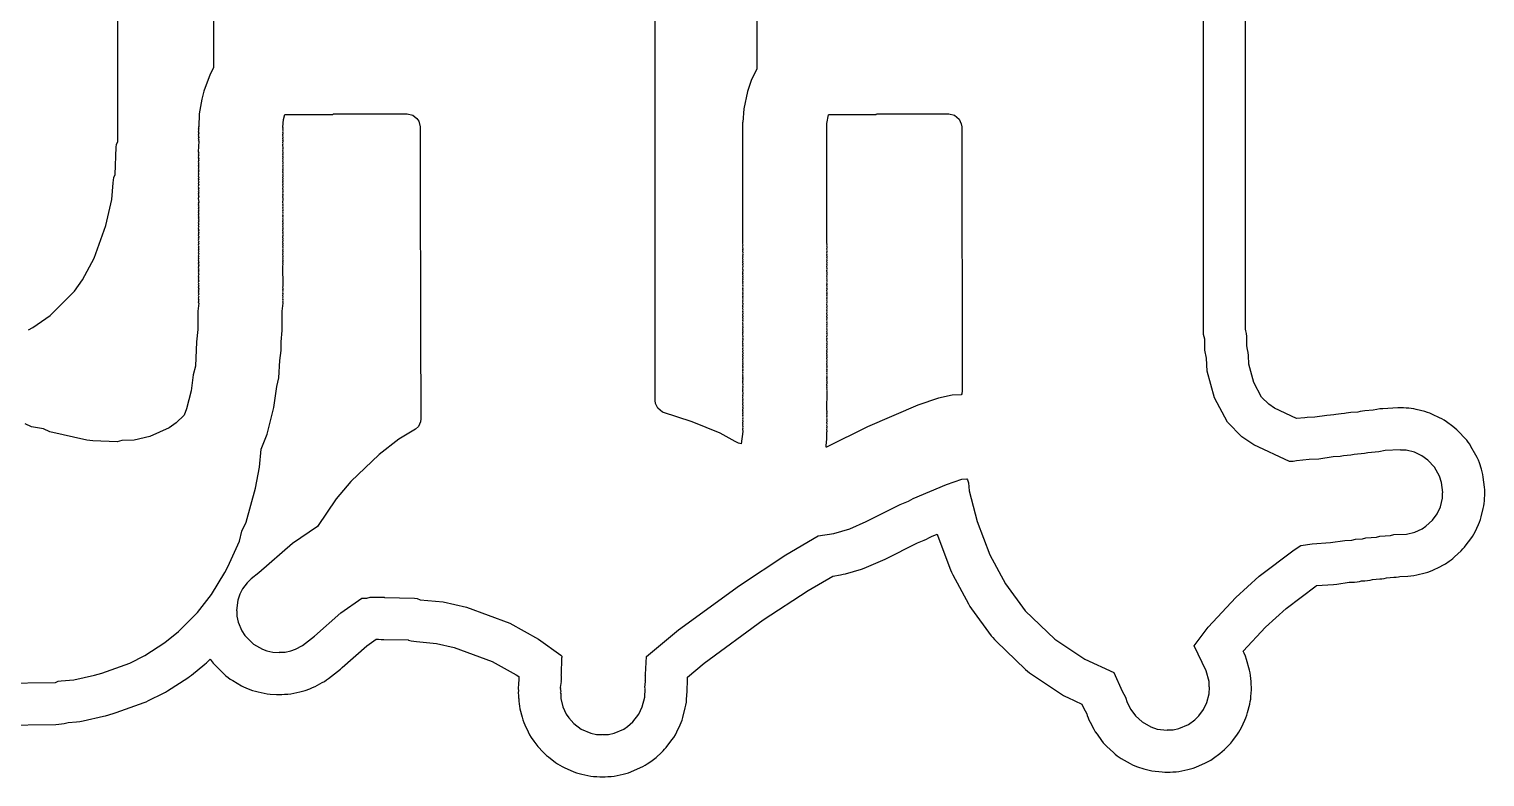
# Model space of a CAD drawing. Header units: metres. Extents: x -2 to 138, y -116 to 2.
# Drawn here: x 68.7 to 138, y -115.8 to -80.2 of the extents above; entities that cross this region are included whole.
import ezdxf

# ---------------------------------------------------------------- set-up
doc = ezdxf.new("R2010")
doc.units = ezdxf.units.M

msp = doc.modelspace()

# ---------------------------------------------------------------- linework, layer by layer
at = {"layer": 'TOP'}
for points in [[(67.2601, -111.3636), (69.9197, -111.3236), (70.0597, -111.2636), (70.1997, -111.2436), (70.7996, -111.2036), (71.7794, -110.9837), (72.1394, -110.8837), (73.4592, -110.4038), (74.1791, -110.0438), (75.139, -109.4239), (75.7789, -108.904), (76.6887, -107.9941), (77.3486, -107.1342), (77.9885, -106.0944), (78.1285, -105.8144), (78.6884, -104.5946), (78.8084, -104.1147), (79.0084, -103.6948), (79.4483, -102.075), (79.6483, -101.0751), (79.7283, -100.2153), (80.0082, -99.4954), (80.3282, -98.2356), (80.4682, -97.2357), (80.5682, -96.8158), (80.6081, -95.9959), (80.6681, -95.516), (80.6681, -95.096), (80.7281, -94.5561), (80.7281, -93.6362), (80.7681, -93.2563), (80.7481, -93.2363), (80.7681, -93.1963), (80.7481, -93.1763), (80.7681, -93.1563), (80.7481, -93.1363), (80.7681, -93.1163), (80.7481, -93.0963), (80.7681, -93.0563), (80.7481, -93.0163), (80.7681, -92.9563), (80.7481, -92.8963), (80.7681, -92.8363), (80.7481, -92.8164), (80.7681, -92.7764), (80.7481, -92.7364), (80.7681, -92.6964), (80.7481, -92.6564), (80.7681, -92.6364), (80.7481, -92.5964), (80.7681, -92.5764), (80.7481, -92.4764), (80.7681, -92.4564), (80.7481, -91.4765), (80.7681, -91.4166), (80.7481, -91.3366), (80.7681, -91.3166), (80.7481, -91.2966), (80.7681, -91.2766), (80.7481, -91.2566), (80.7681, -91.2166), (80.7481, -91.1566), (80.7681, -91.1166), (80.7481, -91.0566), (80.7681, -91.0366), (80.7481, -90.9166), (80.7681, -90.8766), (80.7481, -90.8166), (80.7681, -90.7966), (80.7481, -90.7367), (80.7681, -90.7167), (80.7481, -90.6967), (80.7681, -90.6767), (80.7481, -90.6567), (80.7681, -90.6367), (80.7481, -90.6167), (80.7681, -90.5967), (80.7481, -90.5767), (80.7681, -90.5167), (80.7481, -90.4367), (80.7681, -90.4167), (80.7481, -90.3567), (80.7681, -90.2767), (80.7481, -90.2167), (80.7681, -90.1967), (80.7481, -90.1167), (80.7681, -90.0368), (80.7481, -90.0168), (80.7681, -89.9968), (80.7481, -89.9768), (80.7681, -89.9568), (80.7481, -89.9168), (80.7681, -89.8568), (80.7481, -89.7968), (80.7681, -89.7168), (80.7481, -89.6968), (80.7681, -89.6768), (80.7481, -89.6168), (80.7681, -89.5768), (80.7481, -89.5168), (80.7681, -89.4968), (80.7481, -89.4768), (80.7681, -89.4568), (80.7481, -89.3569), (80.7681, -89.3369), (80.7481, -89.2969), (80.7681, -89.2769), (80.7481, -89.2569), (80.7681, -89.2369), (80.7481, -89.2169), (80.7681, -89.1769), (80.7481, -89.1369), (80.7681, -89.1169), (80.7481, -89.0969), (80.7681, -89.0569), (80.7481, -89.0169), (80.7681, -88.9969), (80.7481, -88.9569), (80.7681, -88.9369), (80.7481, -88.9169), (80.7681, -88.8769), (80.7481, -88.8369), (80.7681, -88.8169), (80.7481, -88.7969), (80.7681, -88.7769), (80.7481, -88.717), (80.7681, -88.677), (80.7481, -88.657), (80.7681, -88.637), (80.7481, -88.617), (80.7681, -88.577), (80.7481, -88.557), (80.7681, -88.517), (80.7481, -88.477), (80.7681, -88.297), (80.7481, -88.177), (80.7681, -88.157), (80.7481, -88.137), (80.7681, -88.117), (80.7481, -88.097), (80.7681, -88.0571), (80.7481, -88.0171), (80.7681, -87.9571), (80.7481, -87.9171), (80.7681, -87.8971), (80.7481, -87.8771), (80.7681, -87.8571), (80.7481, -87.8171), (80.7681, -87.7171), (80.7481, -87.6171), (80.7681, -87.5771), (80.7481, -87.5171), (80.7681, -87.4971), (80.7481, -87.4571), (80.7681, -87.4171), (80.7481, -87.3971), (80.7681, -87.3172), (80.7481, -87.2972), (80.7681, -87.2172), (80.7481, -87.1772), (80.7681, -87.1572), (80.7481, -87.1372), (80.7681, -87.1172), (80.7481, -87.0972), (80.7681, -87.0772), (80.7481, -87.0372), (80.7681, -87.0172), (80.7481, -86.9972), (80.7681, -86.9172), (80.7481, -86.8972), (80.7681, -86.8372), (80.7481, -86.8172), (80.7681, -86.7972), (80.7481, -86.7772), (80.7681, -86.7172), (80.7481, -86.6973), (80.7681, -86.6773), (80.7481, -86.6573), (80.7681, -86.6373), (80.7481, -86.6173), (80.7681, -86.5973), (80.7481, -86.5773), (80.7681, -86.5573), (80.7481, -86.4773), (80.7681, -86.4573), (80.7481, -86.4373), (80.7681, -86.4173), (80.7481, -86.3973), (80.7681, -86.3173), (80.7481, -86.2773), (80.7681, -86.2373), (80.7481, -86.1973), (80.7681, -86.1773), (80.7481, -86.1573), (80.7681, -86.1373), (80.7481, -86.1173), (80.7681, -86.0773), (80.7481, -85.9974), (80.7681, -85.9574), (80.7481, -85.9174), (80.7681, -85.8974), (80.7481, -85.6974), (80.7681, -85.6574), (80.7481, -85.6174), (80.7681, -85.5374), (80.7481, -85.4974), (80.7681, -85.4774), (80.7481, -85.4174), (80.7681, -85.3774), (80.7481, -85.2775), (80.7681, -85.2575), (80.7481, -85.2375), (80.7681, -85.1575), (80.7481, -85.1175), (80.7681, -85.0775), (80.7481, -85.0575), (80.7681, -85.0375), (80.7481, -85.0175), (80.7681, -84.9975), (80.7481, -84.9775), (80.7681, -84.9575), (80.7481, -84.9175), (80.7681, -84.8975), (80.7481, -84.8775), (80.7881, -84.5176), (80.8481, -84.2776), (83.1378, -84.2676), (83.1578, -84.2476), (86.6773, -84.2476), (86.9372, -84.3076), (87.1372, -84.4676), (87.2272, -84.5976), (87.2872, -84.8575), (87.3072, -96.6158), (87.3272, -96.6358), (87.3272, -98.7755), (87.3072, -98.9155), (87.2072, -99.1354), (87.0772, -99.2654), (86.2773, -99.7453), (85.3375, -100.4652), (83.9876, -101.755), (83.2878, -102.5749), (82.3979, -103.9047), (81.2181, -104.7046), (79.6183, -106.1044), (79.2383, -106.3844), (79.0484, -106.5743), (78.8284, -106.8743), (78.7084, -107.1142), (78.6084, -107.4142), (78.5484, -107.8941), (78.5684, -107.9141), (78.5684, -108.1741), (78.6284, -108.4541), (78.8084, -108.874), (78.9484, -109.094), (79.3583, -109.5039), (79.7783, -109.7439), (79.9982, -109.8238), (80.2782, -109.8838), (80.5782, -109.9038), (80.5981, -109.8838), (80.8581, -109.8838), (81.1381, -109.8238), (81.358, -109.7439), (81.698, -109.5639), (82.2579, -109.124), (83.5177, -108.0041), (84.5176, -107.3042), (84.7575, -107.3042), (84.9175, -107.2642), (85.5774, -107.2642), (85.5974, -107.2842), (87.0172, -107.3042), (87.1572, -107.3242), (87.2972, -107.3842), (88.397, -107.4842), (89.4968, -107.7442), (91.5565, -108.504), (92.9363, -109.2639), (93.9962, -110.0238), (94.0462, -110.0738), (94.0462, -110.1338), (94.0262, -110.1538), (94.0062, -110.9537), (93.9862, -110.9737), (94.0062, -110.9937), (94.0062, -111.2336), (93.9862, -111.2536), (94.0062, -111.2736), (93.9662, -111.5736), (93.9862, -111.5936), (93.9662, -111.6136), (93.9862, -111.7536), (93.9662, -111.8136), (93.9862, -111.8336), (93.9862, -112.0935), (94.0862, -112.4935), (94.2461, -112.8334), (94.3661, -113.0134), (94.6161, -113.2833), (94.956, -113.5433), (95.416, -113.7433), (95.6959, -113.8033), (95.9559, -113.8033), (95.9759, -113.8233), (95.9959, -113.8033), (96.2558, -113.8033), (96.5358, -113.7433), (96.9957, -113.5433), (97.1757, -113.4233), (97.4257, -113.1934), (97.7056, -112.8334), (97.8656, -112.4935), (97.9856, -112.0335), (98.0056, -111.6336), (97.9856, -111.6136), (98.0056, -111.5936), (97.9856, -111.5736), (98.0256, -111.2736), (98.0056, -111.2536), (98.0256, -111.2336), (98.0256, -110.9937), (98.0056, -110.9737), (98.0256, -110.9537), (98.0656, -110.0938), (99.5954, -108.824), (102.4949, -106.7043), (104.7146, -105.2445), (106.2544, -104.3447), (106.9943, -104.2247), (107.7542, -104.0047), (108.534, -103.6648), (110.1538, -102.8449), (110.5537, -102.6849), (110.7737, -102.5649), (112.3535, -101.905), (113.0934, -101.6451), (113.3333, -101.6251), (113.3633, -101.675), (113.4033, -101.815), (113.4433, -102.195), (113.8233, -103.6548), (114.4232, -105.2545), (115.1631, -106.6343), (116.1029, -107.9141), (117.5127, -109.2639), (118.9525, -110.2238), (120.3323, -110.8437), (120.7222, -111.7336), (120.8822, -112.0335), (120.9622, -112.2735), (121.1422, -112.6134), (121.3622, -112.9134), (121.6721, -113.2034), (122.092, -113.4433), (122.392, -113.5433), (122.8719, -113.6033), (122.8919, -113.5833), (123.1519, -113.5833), (123.4318, -113.5233), (123.8918, -113.3233), (124.1917, -113.1034), (124.3817, -112.9134), (124.6017, -112.6134), (124.7617, -112.2735), (124.8616, -111.8735), (124.8816, -111.5536), (124.8616, -111.5336), (124.8616, -111.2736), (124.7217, -110.7737), (124.1617, -109.5739), (124.8216, -108.694), (126.1414, -107.2742), (127.2513, -106.2644), (128.911, -105.0046), (129.231, -104.8046), (129.7709, -104.7246), (130.6508, -104.6646), (131.3307, -104.5646), (131.6706, -104.5446), (131.8306, -104.5046), (132.1706, -104.4846), (132.3305, -104.4446), (132.8305, -104.4046), (132.9904, -104.3647), (133.5104, -104.3247), (133.6703, -104.2847), (134.2703, -104.2647), (134.6702, -104.1647), (135.0101, -104.0047), (135.1901, -103.8847), (135.5001, -103.5948), (135.72, -103.2948), (135.88, -102.9549), (135.98, -102.5549), (135.98, -102.295), (136, -102.275), (135.94, -101.795), (135.84, -101.4951), (135.6001, -101.0751), (135.2901, -100.7452), (134.9901, -100.5252), (134.6502, -100.3652), (134.2503, -100.2653), (133.9903, -100.2653), (133.9703, -100.2453), (133.2504, -100.2853), (132.9504, -100.3452), (132.4305, -100.3852), (132.2705, -100.4252), (131.7706, -100.4652), (131.6106, -100.5052), (131.2707, -100.5252), (131.1107, -100.5652), (130.7708, -100.5852), (130.0909, -100.6852), (129.6309, -100.7052), (129.031, -100.7652), (128.871, -100.8052), (128.6911, -100.8052), (126.9913, -100.0053), (126.4314, -99.6253), (125.7415, -98.9355), (125.1216, -97.7756), (124.7816, -96.4958), (124.7417, -95.8759), (124.6617, -95.496), (124.6617, -94.976), (124.6017, -94.7561), (124.6017, -61.9009)], [(103.3248, -76.3588), (103.3248, -82.0979), (103.0648, -82.6578), (102.8849, -83.1778), (102.7049, -83.9976), (102.6649, -84.6376), (102.6449, -84.6576), (102.6449, -90.4167), (102.6649, -90.4367), (102.6449, -90.4567), (102.6649, -90.4767), (102.6449, -90.5167), (102.6649, -90.5367), (102.6449, -90.5567), (102.6649, -90.5767), (102.6449, -90.5967), (102.6649, -90.6567), (102.6449, -90.6767), (102.6649, -90.6967), (102.6449, -90.7367), (102.6649, -90.7567), (102.6449, -90.7767), (102.6649, -90.8566), (102.6449, -90.8966), (102.6649, -90.9366), (102.6449, -91.0166), (102.6649, -91.0566), (102.6449, -91.0966), (102.6649, -91.1166), (102.6449, -91.1366), (102.6649, -91.1966), (102.6449, -91.2166), (102.6649, -91.2766), (102.6449, -91.2966), (102.6649, -91.3966), (102.6449, -91.4166), (102.6649, -91.5165), (102.6449, -91.5765), (102.6649, -91.5965), (102.6449, -91.6165), (102.6649, -91.6365), (102.6449, -91.6565), (102.6649, -91.6765), (102.6449, -91.8165), (102.6649, -91.8365), (102.6449, -91.8765), (102.6649, -91.9765), (102.6449, -91.9965), (102.6649, -92.0565), (102.6449, -92.0765), (102.6649, -92.0965), (102.6449, -92.1165), (102.6649, -92.1365), (102.6449, -92.1764), (102.6649, -92.1964), (102.6449, -92.2164), (102.6649, -92.2364), (102.6449, -92.2764), (102.6649, -92.2964), (102.6449, -92.3164), (102.6649, -92.3364), (102.6449, -92.3764), (102.6649, -92.3964), (102.6449, -92.4564), (102.6649, -92.4764), (102.6449, -92.5164), (102.6649, -92.5564), (102.6449, -92.5764), (102.6649, -92.6564), (102.6449, -92.6964), (102.6649, -92.7364), (102.6449, -92.7564), (102.6649, -92.7964), (102.6449, -92.8164), (102.6649, -92.8363), (102.6449, -92.8563), (102.6649, -92.8763), (102.6449, -92.9163), (102.6649, -92.9563), (102.6449, -92.9763), (102.6649, -93.0163), (102.6449, -93.0563), (102.6649, -93.0763), (102.6449, -93.0963), (102.6649, -93.1363), (102.6449, -93.1563), (102.6649, -93.1763), (102.6449, -93.1963), (102.6649, -93.2163), (102.6449, -93.2363), (102.6649, -93.2763), (102.6449, -93.3963), (102.6649, -93.4563), (102.6449, -93.4763), (102.6649, -93.4963), (102.6449, -93.5162), (102.6649, -93.5762), (102.6449, -93.6162), (102.6649, -93.6562), (102.6449, -93.6762), (102.6649, -93.7362), (102.6449, -93.8162), (102.6649, -93.8962), (102.6449, -93.9362), (102.6649, -94.0162), (102.6449, -94.0562), (102.6649, -94.0762), (102.6449, -94.1162), (102.6649, -94.1562), (102.6449, -94.1762), (102.6649, -94.1961), (102.6449, -94.2161), (102.6649, -94.2361), (102.6449, -94.2561), (102.6649, -94.2761), (102.6449, -94.3161), (102.6649, -94.3561), (102.6449, -94.3761), (102.6649, -94.4161), (102.6449, -94.4761), (102.6649, -94.5161), (102.6449, -94.5361), (102.6649, -94.5561), (102.6449, -94.5761), (102.6649, -94.5961), (102.6449, -94.6561), (102.6649, -94.6761), (102.6449, -94.7161), (102.6649, -94.7361), (102.6449, -94.7561), (102.6649, -94.8561), (102.6449, -94.896), (102.6649, -94.936), (102.6449, -94.956), (102.6649, -94.976), (102.6449, -95.096), (102.6649, -95.116), (102.6449, -95.136), (102.6649, -95.176), (102.6449, -95.216), (102.6649, -95.276), (102.6449, -95.296), (102.6649, -95.356), (102.6449, -95.396), (102.6649, -95.416), (102.6449, -95.436), (102.6649, -95.536), (102.6449, -95.5559), (102.6649, -95.6359), (102.6449, -95.7159), (102.6649, -95.7359), (102.6449, -95.8159), (102.6649, -95.8559), (102.6449, -95.9559), (102.6649, -96.0159), (102.6449, -96.0559), (102.6649, -96.1159), (102.6449, -96.1359), (102.6649, -96.1559), (102.6449, -96.2358), (102.6649, -96.2758), (102.6449, -96.2958), (102.6649, -96.3358), (102.6449, -96.3758), (102.6649, -96.4158), (102.6449, -96.4358), (102.6649, -96.4758), (102.6449, -96.4958), (102.6649, -96.5158), (102.6449, -96.5358), (102.6649, -96.5758), (102.6449, -96.6158), (102.6649, -96.6358), (102.6449, -96.6558), (102.6649, -96.6758), (102.6449, -96.6958), (102.6649, -96.7358), (102.6449, -96.7558), (102.6649, -96.7958), (102.6449, -96.8158), (102.6649, -96.8358), (102.6449, -96.8758), (102.6649, -96.8958), (102.6449, -96.9757), (102.6649, -96.9957), (102.6449, -97.0157), (102.6649, -97.1557), (102.6449, -97.1757), (102.6649, -97.2357), (102.6449, -97.2557), (102.6649, -97.2757), (102.6449, -97.3357), (102.6649, -97.3757), (102.6449, -97.3957), (102.6649, -97.4157), (102.6449, -97.4357), (102.6649, -97.5557), (102.6449, -97.6556), (102.6649, -97.6756), (102.6449, -97.7356), (102.6649, -97.7556), (102.6449, -97.7756), (102.6649, -97.8356), (102.6449, -97.8756), (102.6649, -97.8956), (102.6449, -97.9356), (102.6649, -97.9956), (102.6449, -98.0156), (102.6649, -98.0356), (102.6449, -98.0756), (102.6649, -98.1556), (102.6449, -98.2156), (102.6649, -98.2356), (102.6449, -98.3755), (102.6649, -98.3955), (102.6449, -98.4155), (102.6649, -98.4355), (102.6449, -98.5155), (102.6649, -98.5355), (102.6449, -98.5955), (102.6649, -98.6155), (102.6449, -98.6555), (102.6649, -98.6955), (102.6449, -98.7155), (102.6649, -98.7755), (102.6449, -98.7955), (102.6649, -98.8355), (102.6449, -98.8555), (102.6649, -98.8755), (102.6449, -98.9554), (102.6649, -98.9954), (102.6449, -99.0154), (102.6649, -99.0354), (102.6449, -99.0754), (102.6649, -99.1354), (102.6449, -99.1754), (102.6649, -99.2154), (102.6449, -99.2554), (102.6649, -99.3754), (102.5849, -99.9553), (102.4549, -99.9253), (102.295, -99.8453), (101.5751, -99.4454), (100.2553, -98.9055), (98.8355, -98.4455), (98.6055, -98.2556), (98.5055, -98.0356), (98.4855, -97.8956), (98.4855, -62.4808)], [(68.6399, -94.5261), (68.8399, -94.4261), (69.6798, -93.8462), (70.8296, -92.6964), (71.2095, -92.1564), (71.7694, -91.1166), (72.3294, -89.5568), (72.6093, -88.317), (72.6693, -87.5371), (72.7093, -87.2772), (72.7693, -87.1372), (72.8093, -85.8374), (72.8293, -85.6974), (72.8893, -85.5574), (72.8893, -63.9006)], [(77.4286, -76.3588), (77.4486, -82.0579), (77.2886, -82.3579), (76.9887, -83.1578), (76.8887, -83.5377), (76.7687, -84.2376), (76.7487, -84.8575), (76.7287, -84.8775), (76.7487, -84.8975), (76.7287, -84.9175), (76.7487, -84.9575), (76.7287, -84.9775), (76.7487, -84.9975), (76.7287, -85.0175), (76.7487, -85.0375), (76.7287, -85.0575), (76.7487, -85.0775), (76.7287, -85.1175), (76.7487, -85.1575), (76.7287, -85.2375), (76.7487, -85.2575), (76.7287, -85.2775), (76.7487, -85.3774), (76.7287, -85.4174), (76.7487, -85.4774), (76.7287, -85.4974), (76.7487, -85.5374), (76.7287, -86.0573), (76.7487, -86.0973), (76.7287, -86.1173), (76.7487, -86.1373), (76.7287, -86.1573), (76.7487, -86.1773), (76.7287, -86.2173), (76.7487, -86.2573), (76.7287, -86.2973), (76.7487, -86.3773), (76.7287, -86.3973), (76.7487, -86.4173), (76.7287, -86.4373), (76.7487, -86.4573), (76.7287, -86.5373), (76.7487, -86.5573), (76.7287, -86.5773), (76.7487, -86.5973), (76.7287, -86.6173), (76.7487, -86.6373), (76.7287, -86.6573), (76.7487, -86.6773), (76.7287, -86.6973), (76.7487, -86.7572), (76.7287, -86.7772), (76.7487, -86.7972), (76.7287, -86.8172), (76.7487, -86.8772), (76.7287, -86.8972), (76.7487, -86.9772), (76.7287, -86.9972), (76.7487, -87.0172), (76.7287, -87.0572), (76.7487, -87.0772), (76.7287, -87.0972), (76.7487, -87.1172), (76.7287, -87.1372), (76.7487, -87.1572), (76.7287, -87.1972), (76.7487, -87.2772), (76.7287, -87.2972), (76.7487, -87.3772), (76.7287, -87.3971), (76.7487, -87.4371), (76.7287, -87.4771), (76.7487, -87.4971), (76.7287, -87.5571), (76.7487, -87.5971), (76.7287, -87.6971), (76.7487, -87.7971), (76.7287, -87.8371), (76.7487, -87.8571), (76.7287, -87.8771), (76.7487, -87.8971), (76.7287, -87.9371), (76.7487, -87.9971), (76.7287, -88.0371), (76.7487, -88.077), (76.7287, -88.097), (76.7487, -88.117), (76.7287, -88.137), (76.7487, -88.157), (76.7287, -88.277), (76.7487, -88.457), (76.7287, -88.497), (76.7487, -88.537), (76.7287, -88.557), (76.7487, -88.597), (76.7287, -88.617), (76.7487, -88.637), (76.7287, -88.657), (76.7487, -88.697), (76.7287, -88.7569), (76.7487, -88.7769), (76.7287, -88.7969), (76.7487, -88.8169), (76.7287, -88.8569), (76.7487, -88.8969), (76.7287, -88.9169), (76.7487, -88.9369), (76.7287, -88.9769), (76.7487, -88.9969), (76.7287, -89.0369), (76.7487, -89.0769), (76.7287, -89.0969), (76.7487, -89.1169), (76.7287, -89.1569), (76.7487, -89.1969), (76.7287, -89.2169), (76.7487, -89.2369), (76.7287, -89.2569), (76.7487, -89.2769), (76.7287, -89.3169), (76.7487, -89.3369), (76.7287, -89.4368), (76.7487, -89.4568), (76.7287, -89.4768), (76.7487, -89.4968), (76.7287, -89.5568), (76.7487, -89.5968), (76.7287, -89.6568), (76.7487, -89.6768), (76.7287, -89.6968), (76.7487, -89.7768), (76.7287, -89.8368), (76.7487, -89.8968), (76.7287, -89.9368), (76.7487, -89.9568), (76.7287, -89.9768), (76.7487, -89.9968), (76.7287, -90.0168), (76.7487, -90.0968), (76.7287, -90.1767), (76.7487, -90.1967), (76.7287, -90.2567), (76.7487, -90.3367), (76.7287, -90.3967), (76.7487, -90.4167), (76.7287, -90.4967), (76.7487, -90.5567), (76.7287, -90.5767), (76.7487, -90.5967), (76.7287, -90.6167), (76.7487, -90.6367), (76.7287, -90.6567), (76.7487, -90.6767), (76.7287, -90.6967), (76.7487, -90.7167), (76.7287, -90.7767), (76.7487, -90.7966), (76.7287, -90.8566), (76.7487, -90.8966), (76.7287, -91.0166), (76.7487, -91.0366), (76.7287, -91.0966), (76.7487, -91.1366), (76.7287, -91.1966), (76.7487, -91.2366), (76.7287, -91.2566), (76.7487, -91.2766), (76.7287, -91.2966), (76.7487, -91.3166), (76.7287, -91.3966), (76.7487, -91.4566), (76.7287, -91.5565), (76.7487, -91.5965), (76.7287, -91.6165), (76.7487, -91.6565), (76.7287, -91.6965), (76.7487, -91.7365), (76.7287, -91.7565), (76.7487, -91.7765), (76.7287, -91.7965), (76.7487, -91.8965), (76.7287, -91.9565), (76.7487, -91.9965), (76.7287, -92.0165), (76.7487, -92.0365), (76.7287, -92.0765), (76.7487, -92.0965), (76.7287, -92.1165), (76.7487, -92.1564), (76.7287, -92.1764), (76.7487, -92.1964), (76.7287, -92.2764), (76.7487, -92.3364), (76.7287, -92.3564), (76.7487, -92.4564), (76.7287, -92.4764), (76.7487, -92.5764), (76.7287, -92.5964), (76.7487, -92.6364), (76.7287, -92.6564), (76.7487, -92.6964), (76.7287, -92.7364), (76.7487, -92.7764), (76.7287, -92.8164), (76.7487, -92.8363), (76.7287, -92.8963), (76.7487, -92.9563), (76.7287, -93.0163), (76.7487, -93.0563), (76.7287, -93.0963), (76.7487, -93.1163), (76.7287, -93.1363), (76.7487, -93.1563), (76.7287, -93.1763), (76.7487, -93.1963), (76.7287, -93.2363), (76.7487, -93.2563), (76.7087, -93.6362), (76.7087, -94.5161), (76.6487, -95.096), (76.5887, -96.2558), (76.4888, -96.6758), (76.3888, -97.4357), (76.1688, -98.2955), (76.0488, -98.5955), (75.6789, -98.9654), (75.3389, -99.2054), (74.4191, -99.6054), (73.6792, -99.7853), (73.0793, -99.8053), (72.8593, -99.8653), (71.6995, -99.8253), (71.4195, -99.7853), (69.6598, -99.3854), (69.3598, -99.2454), (68.7799, -99.1454), (68.4799, -99.0054)]]:
    msp.add_lwpolyline(points, dxfattribs=at)
msp.add_lwpolyline([(106.6243, -100.1153), (106.6243, -100.0353), (106.6643, -99.7353), (106.6643, -99.3954), (106.6843, -99.3754), (106.6643, -99.2554), (106.6843, -99.2154), (106.6643, -99.1754), (106.6843, -99.1354), (106.6643, -99.0754), (106.6843, -99.0354), (106.6643, -99.0154), (106.6843, -98.9954), (106.6643, -98.9554), (106.6843, -98.8755), (106.6643, -98.8555), (106.6843, -98.8355), (106.6643, -98.7955), (106.6843, -98.7755), (106.6643, -98.7155), (106.6843, -98.6955), (106.6643, -98.6555), (106.6843, -98.6155), (106.6643, -98.5955), (106.6843, -98.5355), (106.6643, -98.5155), (106.6843, -98.4355), (106.6643, -98.4155), (106.6843, -98.3955), (106.6643, -98.3755), (106.6843, -97.4557), (106.6643, -97.4357), (106.6843, -97.4157), (106.6643, -97.3957), (106.6843, -97.3557), (106.6643, -97.2957), (106.6843, -97.2757), (106.6643, -97.2557), (106.6843, -97.1957), (106.6643, -97.1757), (106.6843, -97.0357), (106.6643, -97.0157), (106.6843, -96.9957), (106.6643, -96.9157), (106.6843, -96.8958), (106.6643, -96.8558), (106.6843, -96.8358), (106.6643, -96.8158), (106.6843, -96.7758), (106.6643, -96.7558), (106.6843, -96.7158), (106.6643, -96.6958), (106.6843, -96.6758), (106.6643, -96.6558), (106.6843, -96.6358), (106.6643, -96.5958), (106.6843, -96.5558), (106.6643, -96.5358), (106.6843, -96.5158), (106.6643, -96.4958), (106.6843, -96.4558), (106.6643, -96.4358), (106.6843, -96.3958), (106.6643, -96.3558), (106.6843, -96.3158), (106.6643, -96.2958), (106.6843, -96.2558), (106.6643, -96.1759), (106.6843, -96.1559), (106.6643, -96.1359), (106.6843, -96.0759), (106.6643, -96.0359), (106.6843, -95.9759), (106.6643, -95.8759), (106.6843, -95.8359), (106.6643, -95.7559), (106.6843, -95.7359), (106.6643, -95.6559), (106.6843, -95.5759), (106.6643, -95.5559), (106.6843, -95.456), (106.6643, -95.436), (106.6843, -95.416), (106.6643, -95.376), (106.6843, -95.316), (106.6643, -95.296), (106.6843, -95.236), (106.6643, -95.196), (106.6843, -95.156), (106.6643, -95.136), (106.6843, -95.116), (106.6643, -94.996), (106.6843, -94.976), (106.6643, -94.956), (106.6843, -94.916), (106.6643, -94.876), (106.6843, -94.7761), (106.6643, -94.7561), (106.6843, -94.7361), (106.6643, -94.6961), (106.6843, -94.6761), (106.6643, -94.6161), (106.6843, -94.5961), (106.6643, -94.5761), (106.6843, -94.5561), (106.6643, -94.5361), (106.6843, -94.4961), (106.6643, -94.4361), (106.6843, -94.3961), (106.6643, -94.3761), (106.6843, -94.3361), (106.6643, -94.2961), (106.6843, -94.2761), (106.6643, -94.2561), (106.6843, -94.2361), (106.6643, -94.2161), (106.6843, -94.1961), (106.6643, -94.1762), (106.6843, -94.1362), (106.6643, -94.0962), (106.6843, -94.0762), (106.6643, -94.0362), (106.6843, -93.9562), (106.6643, -93.9162), (106.6843, -93.8362), (106.6643, -93.7562), (106.6843, -93.6962), (106.6643, -93.6762), (106.6843, -93.6362), (106.6643, -93.5962), (106.6843, -93.5362), (106.6643, -93.5162), (106.6843, -93.4963), (106.6643, -93.4763), (106.6843, -93.4163), (106.6643, -93.2963), (106.6843, -93.2563), (106.6643, -93.2363), (106.6843, -93.2163), (106.6643, -93.1963), (106.6843, -93.1763), (106.6643, -93.1563), (106.6843, -93.1163), (106.6643, -93.0963), (106.6843, -93.0763), (106.6643, -93.0363), (106.6843, -92.9963), (106.6643, -92.9763), (106.6843, -92.9363), (106.6643, -92.8963), (106.6843, -92.8763), (106.6643, -92.8563), (106.6843, -92.8363), (106.6643, -92.8164), (106.6843, -92.7764), (106.6643, -92.7564), (106.6843, -92.7164), (106.6643, -92.6764), (106.6843, -92.5964), (106.6643, -92.5764), (106.6843, -92.5364), (106.6643, -92.4964), (106.6843, -92.4764), (106.6643, -92.4164), (106.6843, -92.3964), (106.6643, -92.3564), (106.6843, -92.3364), (106.6643, -92.3164), (106.6843, -92.2964), (106.6643, -92.2564), (106.6843, -92.2364), (106.6643, -92.2164), (106.6843, -92.1964), (106.6643, -92.1564), (106.6843, -92.1365), (106.6643, -92.1165), (106.6843, -92.0965), (106.6643, -92.0765), (106.6843, -92.0165), (106.6643, -91.9965), (106.6843, -91.8965), (106.6643, -91.8565), (106.6843, -91.8365), (106.6643, -91.6965), (106.6843, -91.6765), (106.6643, -91.6565), (106.6843, -91.6365), (106.6643, -91.6165), (106.6843, -91.5965), (106.6643, -91.5365), (106.6843, -91.4366), (106.6643, -91.4166), (106.6843, -91.3166), (106.6643, -91.2966), (106.6843, -91.2366), (106.6643, -91.2166), (106.6843, -91.1566), (106.6643, -91.1366), (106.6843, -91.1166), (106.6643, -91.0766), (106.6843, -91.0366), (106.6643, -90.9566), (106.6843, -90.9166), (106.6643, -90.8766), (106.6843, -90.7966), (106.6643, -90.7767), (106.6843, -90.7567), (106.6643, -90.7167), (106.6843, -90.6967), (106.6643, -90.6767), (106.6843, -90.6167), (106.6643, -90.5967), (106.6843, -90.5767), (106.6643, -90.5567), (106.6843, -90.5367), (106.6643, -90.4967), (106.6843, -90.4767), (106.6643, -90.4567), (106.6843, -90.4367), (106.6643, -90.4167), (106.6643, -84.6975), (106.7443, -84.2976), (106.7743, -84.2676), (109.014, -84.2676), (109.034, -84.2476), (112.4735, -84.2476), (112.7334, -84.3076), (112.9634, -84.4976), (113.0634, -84.7175), (113.0834, -84.8575), (113.1034, -97.4357), (113.0834, -97.5757), (113.0534, -97.6256), (112.6334, -97.6456), (111.9735, -97.7856), (110.9937, -98.1256), (108.594, -99.1454), (106.6443, -100.1153)], close=True, dxfattribs=at)
at = {"layer": 'UNDER'}
msp.add_lwpolyline([(67.2902, -113.3634), (69.9498, -113.3234), (70.0796, -113.3172), (70.2087, -113.3026), (70.3366, -113.2797), (70.4627, -113.2485), (70.5343, -113.2258), (70.9326, -113.1992), (71.086, -113.183), (71.2377, -113.1551), (72.2175, -112.9351), (72.3147, -112.9107), (72.6747, -112.8107), (72.8229, -112.7633), (74.1427, -112.2834), (74.2495, -112.241), (74.3536, -112.1926), (75.0735, -111.8327), (75.1703, -111.7809), (75.2641, -111.7239), (76.224, -111.104), (76.3138, -111.0425), (76.4001, -110.9761), (77.04, -110.4562), (77.1183, -110.3892), (77.1931, -110.3182), (77.2947, -110.2166), (77.3437, -110.2877), (77.4349, -110.4014), (77.5342, -110.5082), (77.9441, -110.9181), (78.0413, -111.009), (78.1443, -111.0933), (78.2527, -111.1705), (78.3661, -111.2404), (78.786, -111.4803), (78.8862, -111.5339), (78.9892, -111.5816), (79.0948, -111.6234), (79.3147, -111.7034), (79.4457, -111.746), (79.5792, -111.7795), (79.8591, -111.8394), (80.0014, -111.8646), (80.1452, -111.8794), (80.4451, -111.8994), (80.5761, -111.9038), (80.7071, -111.8997), (80.8375, -111.887), (80.8564, -111.8838), (80.8581, -111.8838), (80.9987, -111.8789), (81.1386, -111.8641), (81.2772, -111.8394), (81.5571, -111.7795), (81.6906, -111.746), (81.8216, -111.7034), (82.0415, -111.6234), (82.1696, -111.5718), (82.2938, -111.5114), (82.6338, -111.3315), (82.7375, -111.2725), (82.8376, -111.2074), (82.9336, -111.1365), (83.4935, -110.6966), (83.5866, -110.6188), (84.7597, -109.576), (85.2051, -109.2642), (85.3159, -109.2642), (85.4409, -109.2781), (85.5692, -109.284), (86.7259, -109.3003), (86.746, -109.3068), (86.8678, -109.3376), (86.9914, -109.3607), (87.1161, -109.376), (88.0748, -109.4632), (88.9186, -109.6626), (90.7233, -110.3284), (91.8675, -110.9585), (91.9885, -111.0453), (91.9905, -111.1045), (91.9914, -111.1137), (91.9905, -111.1228), (91.9862, -111.2536), (91.9872, -111.2835), (91.9837, -111.3093), (91.9707, -111.4397), (91.9662, -111.5708), (91.9671, -111.5989), (91.9663, -111.6324), (91.9695, -111.7074), (91.9662, -111.8213), (91.9709, -111.9515), (91.9841, -112.081), (91.9862, -112.0931), (91.9862, -112.0935), (91.9899, -112.2159), (92.0012, -112.3379), (92.0198, -112.4589), (92.0459, -112.5786), (92.1459, -112.9785), (92.1815, -113.1034), (92.2251, -113.2258), (92.2765, -113.3451), (92.4365, -113.685), (92.5045, -113.8166), (92.582, -113.9428), (92.702, -114.1228), (92.7954, -114.2514), (92.8986, -114.3722), (93.1486, -114.6422), (93.2284, -114.7236), (93.3127, -114.8003), (93.4012, -114.8721), (93.7411, -115.132), (93.8397, -115.2028), (93.9424, -115.2674), (94.0488, -115.3257), (94.1586, -115.3774), (94.6185, -115.5774), (94.7419, -115.6262), (94.8682, -115.6668), (94.9969, -115.6989), (95.2769, -115.7589), (95.4154, -115.7835), (95.5553, -115.7983), (95.6959, -115.8033), (95.6973, -115.8033), (95.7148, -115.8062), (95.8451, -115.819), (95.9759, -115.8233), (96.1067, -115.819), (96.2369, -115.8062), (96.2544, -115.8033), (96.2558, -115.8033), (96.3965, -115.7983), (96.5364, -115.7835), (96.6749, -115.7589), (96.9549, -115.6989), (97.0836, -115.6668), (97.2099, -115.6262), (97.3333, -115.5774), (97.7932, -115.3774), (97.9005, -115.327), (98.0046, -115.2702), (98.1051, -115.2074), (98.2851, -115.0874), (98.4112, -114.9961), (98.5298, -114.8952), (98.7798, -114.6652), (98.8591, -114.5881), (98.9341, -114.5067), (99.0044, -114.4212), (99.2843, -114.0613), (99.3705, -113.9417), (99.4476, -113.816), (99.5153, -113.685), (99.6752, -113.3451), (99.7242, -113.2321), (99.7661, -113.1164), (99.8008, -112.9983), (99.9208, -112.5384), (99.9508, -112.4049), (99.9716, -112.2697), (99.9831, -112.1334), (100.0031, -111.7335), (100.0054, -111.605), (100.0053, -111.6029), (100.0056, -111.5936), (100.0046, -111.5637), (100.008, -111.538), (100.0211, -111.4075), (100.0256, -111.2765), (100.0249, -111.2546), (100.0256, -111.2336), (100.0256, -111.0661), (100.8254, -110.4022), (103.6353, -108.3481), (105.7694, -106.9446), (106.942, -106.2593), (107.3144, -106.1989), (107.4332, -106.1759), (107.5504, -106.1458), (108.3103, -105.9258), (108.4332, -105.8859), (108.5533, -105.8381), (109.3332, -105.4981), (109.4373, -105.4492), (110.9784, -104.6691), (111.2965, -104.5419), (111.4055, -104.4945), (111.5114, -104.4407), (111.6403, -104.3704), (111.9157, -104.2554), (111.9166, -104.2586), (111.9506, -104.357), (112.5505, -105.9568), (112.6015, -106.0801), (112.6606, -106.1997), (113.4005, -107.5795), (113.4716, -107.7015), (113.5511, -107.8181), (114.4909, -109.0979), (114.5621, -109.1893), (114.6385, -109.2763), (114.7198, -109.3587), (116.1296, -110.7085), (116.2165, -110.787), (116.3078, -110.8603), (116.4033, -110.928), (117.8431, -111.8879), (117.9367, -111.9466), (118.0334, -112.0001), (118.1329, -112.0481), (118.8098, -112.3522), (118.8904, -112.5363), (118.9575, -112.6747), (119.0382, -112.8259), (119.0648, -112.9059), (119.1025, -113.0094), (119.1458, -113.1106), (119.1946, -113.2093), (119.3746, -113.5492), (119.4475, -113.6755), (119.5294, -113.7962), (119.7493, -114.0961), (119.8257, -114.1938), (119.908, -114.2865), (119.9958, -114.3739), (120.3058, -114.6639), (120.3931, -114.7409), (120.4848, -114.8128), (120.5804, -114.8791), (120.6798, -114.9398), (121.0998, -115.1798), (121.2161, -115.2413), (121.3362, -115.295), (121.4596, -115.3407), (121.7595, -115.4407), (121.8857, -115.4781), (122.014, -115.5073), (122.1439, -115.5279), (122.6239, -115.5878), (122.7533, -115.5998), (122.8832, -115.6033), (123.013, -115.5983), (123.1422, -115.5849), (123.152, -115.5833), (123.2925, -115.5783), (123.4324, -115.5635), (123.5709, -115.5389), (123.8509, -115.4789), (123.9796, -115.4468), (124.1059, -115.4063), (124.2293, -115.3574), (124.6892, -115.1575), (124.823, -115.0933), (124.9517, -115.0194), (125.0745, -114.9361), (125.3745, -114.7162), (125.494, -114.6213), (125.606, -114.5176), (125.7959, -114.3276), (125.8996, -114.2157), (125.9945, -114.0961), (126.2145, -113.7962), (126.2872, -113.6901), (126.3529, -113.5796), (126.4113, -113.465), (126.5713, -113.1251), (126.6228, -113.0058), (126.6664, -112.8835), (126.7019, -112.7586), (126.8019, -112.3586), (126.8278, -112.2397), (126.8465, -112.1195), (126.8577, -111.9983), (126.8777, -111.6784), (126.8816, -111.548), (126.877, -111.4177), (126.8639, -111.2879), (126.8616, -111.2743), (126.8616, -111.2736), (126.857, -111.1372), (126.843, -111.0015), (126.8199, -110.867), (126.7876, -110.7344), (126.6476, -110.2344), (126.5971, -110.0789), (126.534, -109.9279), (126.491, -109.8357), (127.5493, -108.6972), (128.5314, -107.8036), (129.9614, -106.7182), (129.9858, -106.7146), (130.7868, -106.66), (130.9418, -106.6433), (131.5353, -106.556), (131.7881, -106.5412), (131.9117, -106.53), (132.0344, -106.5113), (132.1301, -106.4905), (132.288, -106.4812), (132.4116, -106.4701), (132.5343, -106.4513), (132.6549, -106.4251), (132.99, -106.3983), (133.0994, -106.3865), (133.208, -106.3687), (133.3112, -106.3459), (133.6638, -106.3188), (133.7753, -106.307), (133.8859, -106.2891), (133.942, -106.2767), (134.3369, -106.2636), (134.4776, -106.2539), (134.6173, -106.2343), (134.7553, -106.205), (135.1553, -106.105), (135.2802, -106.0694), (135.4025, -106.0258), (135.5218, -105.9743), (135.8617, -105.8143), (135.9933, -105.7464), (136.1195, -105.6688), (136.2995, -105.5488), (136.3888, -105.4857), (136.4746, -105.4178), (136.5564, -105.3453), (136.8664, -105.0553), (136.9542, -104.9679), (137.0365, -104.8751), (137.1129, -104.7775), (137.3329, -104.4775), (137.4055, -104.3715), (137.4712, -104.2609), (137.5297, -104.1464), (137.6897, -103.8065), (137.7411, -103.6872), (137.7847, -103.5648), (137.8203, -103.4399), (137.9203, -103.04), (137.9463, -102.9203), (137.965, -102.7993), (137.9763, -102.6773), (137.98, -102.555), (137.9816, -102.5453), (137.995, -102.416), (138, -102.2862), (137.9965, -102.1563), (137.9846, -102.0269), (137.9246, -101.547), (137.904, -101.417), (137.8749, -101.2887), (137.8374, -101.1626), (137.7374, -100.8626), (137.6917, -100.7392), (137.638, -100.6191), (137.5765, -100.5028), (137.3365, -100.0829), (137.2753, -99.9826), (137.2082, -99.8861), (137.1356, -99.7937), (137.0578, -99.7058), (136.7478, -99.3758), (136.6612, -99.2891), (136.5694, -99.2079), (136.4728, -99.1324), (136.1729, -98.9124), (136.0668, -98.8397), (135.9563, -98.774), (135.8417, -98.7156), (135.5018, -98.5556), (135.3825, -98.5041), (135.2602, -98.4605), (135.1353, -98.425), (134.7353, -98.325), (134.6157, -98.2989), (134.4946, -98.2802), (134.3727, -98.269), (134.2516, -98.2653), (134.2465, -98.2644), (134.1179, -98.2507), (133.9887, -98.2453), (133.8594, -98.2483), (133.1395, -98.2883), (132.9982, -98.3012), (132.8582, -98.3241), (132.6766, -98.3604), (132.2771, -98.3911), (132.1656, -98.4029), (132.0549, -98.4208), (131.9462, -98.4448), (131.6111, -98.4716), (131.5017, -98.4834), (131.393, -98.5012), (131.3106, -98.5194), (131.1533, -98.5287), (131.0296, -98.5398), (130.9069, -98.5586), (130.8112, -98.5794), (130.6533, -98.5887), (130.4798, -98.6065), (129.9014, -98.6915), (129.5441, -98.7071), (129.4319, -98.7151), (129.0318, -98.7551), (127.9847, -98.2624), (127.7114, -98.077), (127.3655, -97.731), (126.9949, -97.0377), (126.7649, -96.1716), (126.7375, -95.7471), (126.7232, -95.6048), (126.6988, -95.4639), (126.6617, -95.2877), (126.6617, -94.976), (126.6572, -94.843), (126.644, -94.7106), (126.6219, -94.5793), (126.6017, -94.494), (126.6017, -62.7365)], dxfattribs=at)

doc.saveas('drawing.dxf')
